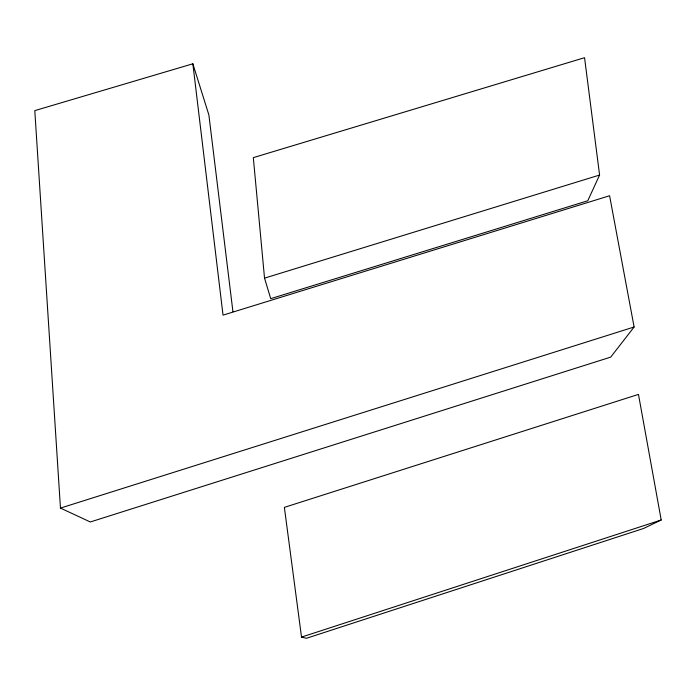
<?xml version="1.0" encoding="UTF-8"?>
<svg xmlns="http://www.w3.org/2000/svg" width="696" height="696" viewBox="0 0 696 696"><rect width="100%" height="100%" fill="white"/><g stroke="black" fill="none" stroke-linecap="round" stroke-linejoin="round"><path stroke-width="1.04" d="M599.587 175.044L587.763 200.77L270.718 298.662L264.532 278.139L253.318 157.635L584.553 57.698L599.587 175.044L264.532 278.139M192.853 63.797L223.033 315.14L609.592 195.75L634.108 326.998L610.714 357.118L90.306 521.974L60.465 508.089L34.8 110.629L192.853 63.797L208.878 114.962L232.934 311.686M661.2 519.99L643.574 528.473L306.397 638.302L301.525 637.092L284.368 507.367L638.467 394.397L661.2 519.99L301.525 637.092M60.465 508.089L634.108 326.998"/></g></svg>
